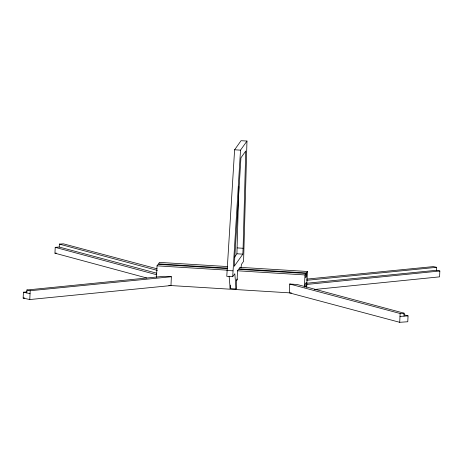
<?xml version="1.0" encoding="UTF-8"?>
<svg xmlns="http://www.w3.org/2000/svg" width="463" height="463" viewBox="0 0 463 463"><rect width="100%" height="100%" fill="white"/><g stroke="black" fill="none" stroke-linecap="round" stroke-linejoin="round"><path stroke-width="0.69" d="M234.463 257.249L236.917 253.782L238.85 186.676M243.098 248.272L245.749 151.025L240.934 157.819L234.243 266.277L242.832 254.146L243.098 248.272L237.183 247.908M229.121 276.139L230.169 288.611L236.089 288.976L234.805 273.731L232.698 276.712L226.777 276.347L234.608 149.786L241.044 140.694L246.964 141.059L243.579 261.346L241.472 264.321L240.98 267.857M30.054 293.669L26.75 292.934L26.883 289.994L163.971 276.289L171.368 276.741L170.969 285.561L29.782 299.544L23.15 298.091L23.416 292.211L27.01 291.852M29.782 299.544L30.188 290.729L26.883 289.994M146.794 277.997L54.952 253.192L55.219 247.335L59.235 247.057L156.552 273.158M59.235 247.057L59.368 244.099L63.414 243.839L157.05 268.795M156.506 277.337L157.032 265.843L158.062 264.385L227.721 268.673M230.169 288.611L230.331 285.11M232.698 276.712L240.523 150.151L246.964 141.059M236.089 288.976L236.489 280.161L237.305 279.01M306.384 272.944L238.925 268.795L239.956 267.336L307.415 271.486L306.384 272.944L306.193 277.053L305.806 277.603L305.997 273.488L238.538 269.339L237.507 270.791L237.079 280.196L236.489 280.161M399.991 316.426L404.014 316.148L404.147 313.208L297.113 284.479L289.716 284.022L289.317 292.842L399.725 322.306L407.781 321.75L408.048 315.876L403.875 314.747M304.411 287.153L304.967 274.941L305.997 273.488M305.03 286.736L305.158 284.027L306.315 282.389L306.101 287.135M306.709 287.043L307.415 271.486M399.725 322.306L400.125 313.492L289.716 284.022M314.47 289.497L439.584 276.851L439.85 270.994L436.545 270.27L436.678 267.313L433.345 266.595L306.494 279.125M23.15 298.091L24.585 297.946M306.743 280.306L436.678 267.313M306.604 283.246L436.545 270.27M306.824 284.438L439.85 270.994M30.188 290.729L171.368 276.741M400.125 313.492L404.147 313.208M54.952 253.192L56.295 253.099M404.014 316.148L408.048 315.876M234.608 149.786L240.523 150.151M236.917 253.782L242.832 254.146M227.698 266.584L159.475 262.388L158.444 263.841L227.385 268.083M157.032 265.843L227.408 270.172M237.507 270.791L304.967 274.941M227.044 270.473L232.964 270.832M168.856 285.428L291.43 292.969M23.416 292.211L26.75 292.934M59.368 244.099L157.385 270.409M55.219 247.335L156.801 274.773"/></g></svg>
